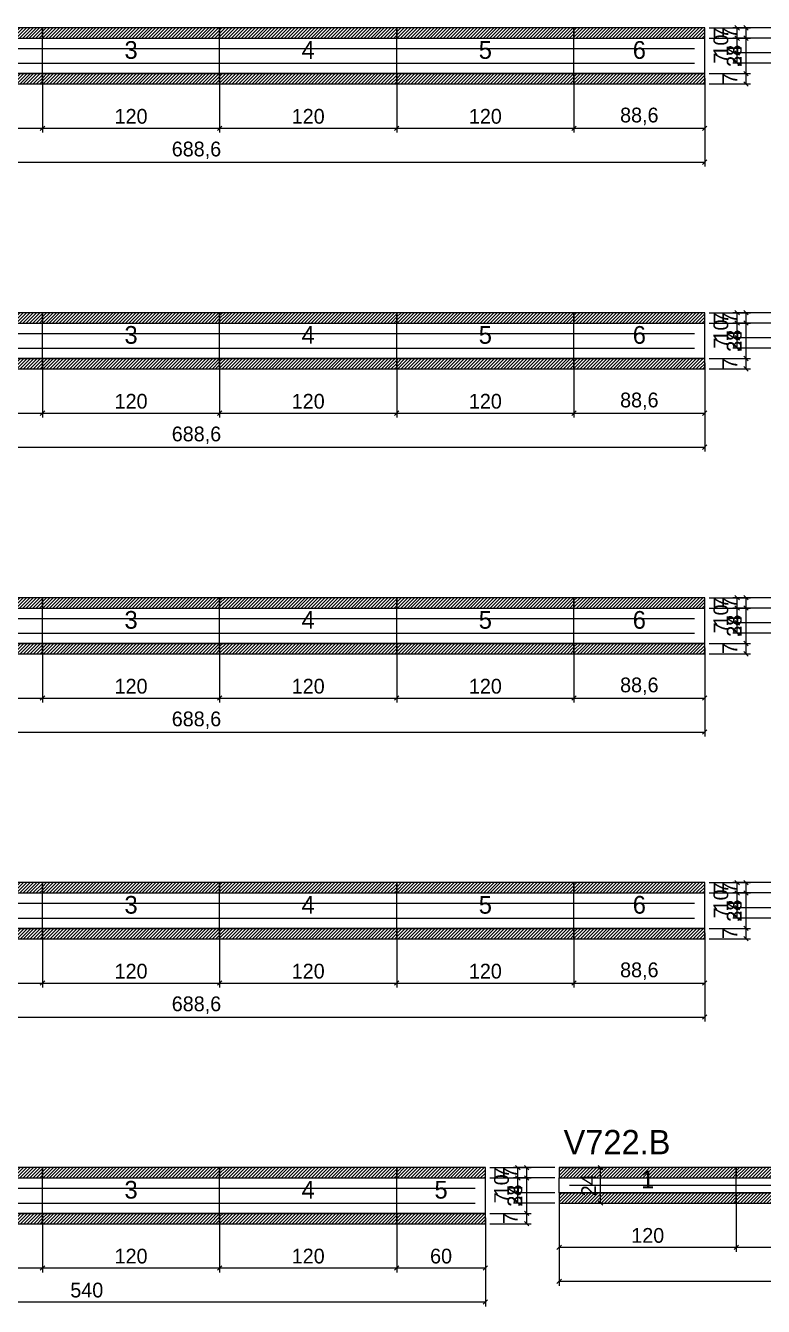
# Model space of a CAD drawing. Extents: x -9000 to 3070, y -6649 to 1250.
# Drawn here: x 426 to 925, y -4719 to -3852 of the extents above; entities that cross this region are included whole.
import ezdxf
from ezdxf.enums import TextEntityAlignment as Align

# ---------------------------------------------------------------- set-up
doc = ezdxf.new("R2010")
doc.units = 0
for name, color, linetype in [('5', 5, 'Continuous'), ('COTA', 241, 'Continuous'), ('NOMENCLATURA', 7, 'Continuous'), ('Painéis', 200, 'Continuous'), ('SARR_2.2x5', 40, 'Continuous'), ('SARR_2.2x7', 40, 'Continuous'), ('SCO-___-LAJ', 224, 'Continuous')]:
    doc.layers.add(name, color=color, linetype=linetype)
doc.dimstyles.new('PAINEL', dxfattribs={"dimtxt": 10, "dimasz": 3, "dimexe": 3, "dimexo": 3, "dimgap": 3, "dimtad": 1, "dimblk": 'OBLIQUE', "dimblk1": 'OBLIQUE', "dimcen": 2.5, "dimclrd": 4, "dimclre": 4, "dimclrt": 240, "dimazin": 3, "dimtfac": 1, "dimtmove": 0, "dimatfit": 3})

# ---------------------------------------------------------------- blocks, each defined once
blk = doc.blocks.new('_OBLIQUE')
at = {"color": 0, "linetype": 'BYBLOCK'}
blk.add_line((-0.5, -0.5), (0.5, 0.5), dxfattribs=at)

msp = doc.modelspace()

# ---------------------------------------------------------------- hatches: boundary and pattern name
at = {"layer": 'COTA'}
h = msp.add_hatch(dxfattribs=at)
h.set_pattern_fill('ANSI31', scale=0.5)
h.paths.add_polyline_path([(317, -3860), (437, -3860), (437, -3853), (317, -3853)])
h = msp.add_hatch(dxfattribs=at)
h.set_pattern_fill('ANSI31', scale=0.5)
h.paths.add_polyline_path([(437, -3860), (557, -3860), (557, -3853), (437, -3853)])
h = msp.add_hatch(dxfattribs=at)
h.set_pattern_fill('ANSI31', scale=0.5)
h.paths.add_polyline_path([(557, -3860), (677, -3860), (677, -3853), (557, -3853)])
h = msp.add_hatch(dxfattribs=at)
h.set_pattern_fill('ANSI31', scale=0.5)
h.paths.add_polyline_path([(677, -3860), (797, -3860), (797, -3853), (677, -3853)])
h = msp.add_hatch(dxfattribs=at)
h.set_pattern_fill('ANSI31', scale=0.5)
h.paths.add_polyline_path([(797, -3860), (885.6, -3860), (885.6, -3853), (797, -3853)])
h = msp.add_hatch(dxfattribs=at)
h.set_pattern_fill('ANSI31', scale=0.5)
h.paths.add_polyline_path([(317, -3891), (437, -3891), (437, -3884), (317, -3884)])
h = msp.add_hatch(dxfattribs=at)
h.set_pattern_fill('ANSI31', scale=0.5)
h.paths.add_polyline_path([(437, -3891), (557, -3891), (557, -3884), (437, -3884)])
h = msp.add_hatch(dxfattribs=at)
h.set_pattern_fill('ANSI31', scale=0.5)
h.paths.add_polyline_path([(557, -3891), (677, -3891), (677, -3884), (557, -3884)])
h = msp.add_hatch(dxfattribs=at)
h.set_pattern_fill('ANSI31', scale=0.5)
h.paths.add_polyline_path([(677, -3891), (797, -3891), (797, -3884), (677, -3884)])
h = msp.add_hatch(dxfattribs=at)
h.set_pattern_fill('ANSI31', scale=0.5)
h.paths.add_polyline_path([(797, -3891), (885.6, -3891), (885.6, -3884), (797, -3884)])
h = msp.add_hatch(dxfattribs=at)
h.set_pattern_fill('ANSI31', scale=0.5)
h.paths.add_polyline_path([(317, -4053), (437, -4053), (437, -4046), (317, -4046)])
h = msp.add_hatch(dxfattribs=at)
h.set_pattern_fill('ANSI31', scale=0.5)
h.paths.add_polyline_path([(437, -4053), (557, -4053), (557, -4046), (437, -4046)])
h = msp.add_hatch(dxfattribs=at)
h.set_pattern_fill('ANSI31', scale=0.5)
h.paths.add_polyline_path([(557, -4053), (677, -4053), (677, -4046), (557, -4046)])
h = msp.add_hatch(dxfattribs=at)
h.set_pattern_fill('ANSI31', scale=0.5)
h.paths.add_polyline_path([(677, -4053), (797, -4053), (797, -4046), (677, -4046)])
h = msp.add_hatch(dxfattribs=at)
h.set_pattern_fill('ANSI31', scale=0.5)
h.paths.add_polyline_path([(797, -4053), (885.6, -4053), (885.6, -4046), (797, -4046)])
h = msp.add_hatch(dxfattribs=at)
h.set_pattern_fill('ANSI31', scale=0.5)
h.paths.add_polyline_path([(317, -4084), (437, -4084), (437, -4077), (317, -4077)])
h = msp.add_hatch(dxfattribs=at)
h.set_pattern_fill('ANSI31', scale=0.5)
h.paths.add_polyline_path([(437, -4084), (557, -4084), (557, -4077), (437, -4077)])
h = msp.add_hatch(dxfattribs=at)
h.set_pattern_fill('ANSI31', scale=0.5)
h.paths.add_polyline_path([(557, -4084), (677, -4084), (677, -4077), (557, -4077)])
h = msp.add_hatch(dxfattribs=at)
h.set_pattern_fill('ANSI31', scale=0.5)
h.paths.add_polyline_path([(677, -4084), (797, -4084), (797, -4077), (677, -4077)])
h = msp.add_hatch(dxfattribs=at)
h.set_pattern_fill('ANSI31', scale=0.5)
h.paths.add_polyline_path([(797, -4084), (885.6, -4084), (885.6, -4077), (797, -4077)])
h = msp.add_hatch(dxfattribs=at)
h.set_pattern_fill('ANSI31', scale=0.5)
h.paths.add_polyline_path([(317, -4246), (437, -4246), (437, -4239), (317, -4239)])
h = msp.add_hatch(dxfattribs=at)
h.set_pattern_fill('ANSI31', scale=0.5)
h.paths.add_polyline_path([(437, -4246), (557, -4246), (557, -4239), (437, -4239)])
h = msp.add_hatch(dxfattribs=at)
h.set_pattern_fill('ANSI31', scale=0.5)
h.paths.add_polyline_path([(557, -4246), (677, -4246), (677, -4239), (557, -4239)])
h = msp.add_hatch(dxfattribs=at)
h.set_pattern_fill('ANSI31', scale=0.5)
h.paths.add_polyline_path([(677, -4246), (797, -4246), (797, -4239), (677, -4239)])
h = msp.add_hatch(dxfattribs=at)
h.set_pattern_fill('ANSI31', scale=0.5)
h.paths.add_polyline_path([(797, -4246), (885.6, -4246), (885.6, -4239), (797, -4239)])
h = msp.add_hatch(dxfattribs=at)
h.set_pattern_fill('ANSI31', scale=0.5)
h.paths.add_polyline_path([(317, -4277), (437, -4277), (437, -4270), (317, -4270)])
h = msp.add_hatch(dxfattribs=at)
h.set_pattern_fill('ANSI31', scale=0.5)
h.paths.add_polyline_path([(437, -4277), (557, -4277), (557, -4270), (437, -4270)])
h = msp.add_hatch(dxfattribs=at)
h.set_pattern_fill('ANSI31', scale=0.5)
h.paths.add_polyline_path([(557, -4277), (677, -4277), (677, -4270), (557, -4270)])
h = msp.add_hatch(dxfattribs=at)
h.set_pattern_fill('ANSI31', scale=0.5)
h.paths.add_polyline_path([(677, -4277), (797, -4277), (797, -4270), (677, -4270)])
h = msp.add_hatch(dxfattribs=at)
h.set_pattern_fill('ANSI31', scale=0.5)
h.paths.add_polyline_path([(797, -4277), (885.6, -4277), (885.6, -4270), (797, -4270)])
h = msp.add_hatch(dxfattribs=at)
h.set_pattern_fill('ANSI31', scale=0.5)
h.paths.add_polyline_path([(317, -4439), (437, -4439), (437, -4432), (317, -4432)])
h = msp.add_hatch(dxfattribs=at)
h.set_pattern_fill('ANSI31', scale=0.5)
h.paths.add_polyline_path([(437, -4439), (557, -4439), (557, -4432), (437, -4432)])
h = msp.add_hatch(dxfattribs=at)
h.set_pattern_fill('ANSI31', scale=0.5)
h.paths.add_polyline_path([(557, -4439), (677, -4439), (677, -4432), (557, -4432)])
h = msp.add_hatch(dxfattribs=at)
h.set_pattern_fill('ANSI31', scale=0.5)
h.paths.add_polyline_path([(677, -4439), (797, -4439), (797, -4432), (677, -4432)])
h = msp.add_hatch(dxfattribs=at)
h.set_pattern_fill('ANSI31', scale=0.5)
h.paths.add_polyline_path([(797, -4439), (885.6, -4439), (885.6, -4432), (797, -4432)])
h = msp.add_hatch(dxfattribs=at)
h.set_pattern_fill('ANSI31', scale=0.5)
h.paths.add_polyline_path([(317, -4470), (437, -4470), (437, -4463), (317, -4463)])
h = msp.add_hatch(dxfattribs=at)
h.set_pattern_fill('ANSI31', scale=0.5)
h.paths.add_polyline_path([(437, -4470), (557, -4470), (557, -4463), (437, -4463)])
h = msp.add_hatch(dxfattribs=at)
h.set_pattern_fill('ANSI31', scale=0.5)
h.paths.add_polyline_path([(557, -4470), (677, -4470), (677, -4463), (557, -4463)])
h = msp.add_hatch(dxfattribs=at)
h.set_pattern_fill('ANSI31', scale=0.5)
h.paths.add_polyline_path([(677, -4470), (797, -4470), (797, -4463), (677, -4463)])
h = msp.add_hatch(dxfattribs=at)
h.set_pattern_fill('ANSI31', scale=0.5)
h.paths.add_polyline_path([(797, -4470), (885.6, -4470), (885.6, -4463), (797, -4463)])
h = msp.add_hatch(dxfattribs=at)
h.set_pattern_fill('ANSI31', scale=0.5)
h.paths.add_polyline_path([(317, -4632), (437, -4632), (437, -4625), (317, -4625)])
h = msp.add_hatch(dxfattribs=at)
h.set_pattern_fill('ANSI31', scale=0.5)
h.paths.add_polyline_path([(437, -4632), (557, -4632), (557, -4625), (437, -4625)])
h = msp.add_hatch(dxfattribs=at)
h.set_pattern_fill('ANSI31', scale=0.5)
h.paths.add_polyline_path([(557, -4632), (677, -4632), (677, -4625), (557, -4625)])
h = msp.add_hatch(dxfattribs=at)
h.set_pattern_fill('ANSI31', scale=0.5)
h.paths.add_polyline_path([(677, -4632), (737, -4632), (737, -4625), (677, -4625)])
h = msp.add_hatch(dxfattribs=at)
h.set_pattern_fill('ANSI31', scale=0.5)
h.paths.add_polyline_path([(787, -4632), (907, -4632), (907, -4625), (787, -4625)])
h = msp.add_hatch(dxfattribs=at)
h.set_pattern_fill('ANSI31', scale=0.5)
h.paths.add_polyline_path([(907, -4632), (1027, -4632), (1027, -4625), (907, -4625)])
h = msp.add_hatch(dxfattribs=at)
h.set_pattern_fill('ANSI31', scale=0.5)
h.paths.add_polyline_path([(787, -4649), (907, -4649), (907, -4642), (787, -4642)])
h = msp.add_hatch(dxfattribs=at)
h.set_pattern_fill('ANSI31', scale=0.5)
h.paths.add_polyline_path([(907, -4649), (1027, -4649), (1027, -4642), (907, -4642)])
h = msp.add_hatch(dxfattribs=at)
h.set_pattern_fill('ANSI31', scale=0.5)
h.paths.add_polyline_path([(317, -4663), (437, -4663), (437, -4656), (317, -4656)])
h = msp.add_hatch(dxfattribs=at)
h.set_pattern_fill('ANSI31', scale=0.5)
h.paths.add_polyline_path([(437, -4663), (557, -4663), (557, -4656), (437, -4656)])
h = msp.add_hatch(dxfattribs=at)
h.set_pattern_fill('ANSI31', scale=0.5)
h.paths.add_polyline_path([(557, -4663), (677, -4663), (677, -4656), (557, -4656)])
h = msp.add_hatch(dxfattribs=at)
h.set_pattern_fill('ANSI31', scale=0.5)
h.paths.add_polyline_path([(677, -4663), (737, -4663), (737, -4656), (677, -4656)])

# ---------------------------------------------------------------- linework, layer by layer
at = {"layer": 'Painéis'}
for p, q in [((317, -3860), (437, -3860)), ((437, -3884), (437, -3860)), ((437, -3884), (437, -3860)), ((437, -3860), (557, -3860)), ((437, -3884), (437, -3860)), ((557, -3884), (557, -3860)), ((557, -3884), (557, -3860)), ((557, -3860), (677, -3860)), ((557, -3884), (557, -3860)), ((677, -3884), (677, -3860)), ((677, -3884), (677, -3860)), ((677, -3860), (797, -3860)), ((677, -3884), (677, -3860)), ((797, -3884), (797, -3860)), ((797, -3884), (797, -3860)), ((797, -3860), (885.6, -3860)), ((797, -3884), (797, -3860)), ((885.6, -3884), (885.6, -3860)), ((317, -3884), (437, -3884)), ((437, -3884), (557, -3884)), ((557, -3884), (677, -3884)), ((677, -3884), (797, -3884)), ((797, -3884), (885.6, -3884)), ((317, -4053), (437, -4053)), ((437, -4077), (437, -4053)), ((437, -4077), (437, -4053)), ((437, -4053), (557, -4053)), ((437, -4077), (437, -4053)), ((557, -4077), (557, -4053)), ((557, -4077), (557, -4053)), ((557, -4053), (677, -4053)), ((557, -4077), (557, -4053)), ((677, -4077), (677, -4053)), ((677, -4077), (677, -4053)), ((677, -4053), (797, -4053)), ((677, -4077), (677, -4053)), ((797, -4077), (797, -4053)), ((797, -4077), (797, -4053)), ((797, -4053), (885.6, -4053)), ((797, -4077), (797, -4053)), ((885.6, -4077), (885.6, -4053)), ((317, -4077), (437, -4077)), ((437, -4077), (557, -4077)), ((557, -4077), (677, -4077)), ((677, -4077), (797, -4077)), ((797, -4077), (885.6, -4077)), ((317, -4246), (437, -4246)), ((437, -4270), (437, -4246)), ((437, -4270), (437, -4246)), ((437, -4246), (557, -4246)), ((437, -4270), (437, -4246)), ((557, -4270), (557, -4246)), ((557, -4270), (557, -4246)), ((557, -4246), (677, -4246)), ((557, -4270), (557, -4246)), ((677, -4270), (677, -4246)), ((677, -4270), (677, -4246)), ((677, -4246), (797, -4246)), ((677, -4270), (677, -4246)), ((797, -4270), (797, -4246)), ((797, -4270), (797, -4246)), ((797, -4246), (885.6, -4246)), ((797, -4270), (797, -4246)), ((885.6, -4270), (885.6, -4246)), ((317, -4270), (437, -4270)), ((437, -4270), (557, -4270)), ((557, -4270), (677, -4270)), ((677, -4270), (797, -4270)), ((797, -4270), (885.6, -4270)), ((317, -4439), (437, -4439)), ((437, -4463), (437, -4439)), ((437, -4463), (437, -4439)), ((437, -4439), (557, -4439)), ((437, -4463), (437, -4439)), ((557, -4463), (557, -4439)), ((557, -4463), (557, -4439)), ((557, -4439), (677, -4439)), ((557, -4463), (557, -4439)), ((677, -4463), (677, -4439)), ((677, -4463), (677, -4439)), ((677, -4439), (797, -4439)), ((677, -4463), (677, -4439)), ((797, -4463), (797, -4439)), ((797, -4463), (797, -4439)), ((797, -4439), (885.6, -4439)), ((797, -4463), (797, -4439)), ((885.6, -4463), (885.6, -4439)), ((317, -4463), (437, -4463)), ((437, -4463), (557, -4463)), ((557, -4463), (677, -4463)), ((677, -4463), (797, -4463)), ((797, -4463), (885.6, -4463)), ((317, -4632), (437, -4632)), ((437, -4656), (437, -4632)), ((437, -4656), (437, -4632)), ((437, -4632), (557, -4632)), ((437, -4656), (437, -4632)), ((557, -4656), (557, -4632)), ((557, -4656), (557, -4632)), ((557, -4632), (677, -4632)), ((557, -4656), (557, -4632)), ((677, -4656), (677, -4632)), ((677, -4656), (677, -4632)), ((677, -4632), (737, -4632)), ((677, -4656), (677, -4632)), ((737, -4656), (737, -4632)), ((787, -4632), (907, -4632)), ((787, -4642), (787, -4632)), ((907, -4642), (907, -4632)), ((907, -4642), (907, -4632)), ((907, -4632), (1027, -4632)), ((907, -4642), (907, -4632)), ((787, -4642), (907, -4642)), ((907, -4642), (1027, -4642)), ((317, -4656), (437, -4656)), ((437, -4656), (557, -4656)), ((557, -4656), (677, -4656)), ((677, -4656), (737, -4656))]:
    msp.add_line(p, q, dxfattribs=at)
at = {"layer": 'SARR_2.2x5'}
for points in [[(794, -4637), (907, -4637)], [(794, -4637), (907, -4637)], [(907, -4637), (1027, -4637)], [(907, -4637), (1027, -4637)]]:
    msp.add_lwpolyline(points, dxfattribs=at)
at = {"layer": 'SARR_2.2x7'}
for points in [[(317, -3867), (437, -3867)], [(317, -3867), (437, -3867)], [(437, -3867), (557, -3867)], [(437, -3867), (557, -3867)], [(557, -3867), (677, -3867)], [(557, -3867), (677, -3867)], [(677, -3867), (797, -3867)], [(677, -3867), (797, -3867)], [(797, -3867), (878.6, -3867)], [(797, -3867), (878.6, -3867)], [(317, -3877), (437, -3877)], [(317, -3877), (437, -3877)], [(437, -3877), (557, -3877)], [(437, -3877), (557, -3877)], [(557, -3877), (677, -3877)], [(557, -3877), (677, -3877)], [(677, -3877), (797, -3877)], [(677, -3877), (797, -3877)], [(797, -3877), (878.6, -3877)], [(797, -3877), (878.6, -3877)], [(317, -4060), (437, -4060)], [(317, -4060), (437, -4060)], [(437, -4060), (557, -4060)], [(437, -4060), (557, -4060)], [(557, -4060), (677, -4060)], [(557, -4060), (677, -4060)], [(677, -4060), (797, -4060)], [(677, -4060), (797, -4060)], [(797, -4060), (878.6, -4060)], [(797, -4060), (878.6, -4060)], [(317, -4070), (437, -4070)], [(317, -4070), (437, -4070)], [(437, -4070), (557, -4070)], [(437, -4070), (557, -4070)], [(557, -4070), (677, -4070)], [(557, -4070), (677, -4070)], [(677, -4070), (797, -4070)], [(677, -4070), (797, -4070)], [(797, -4070), (878.6, -4070)], [(797, -4070), (878.6, -4070)], [(317, -4253), (437, -4253)], [(317, -4253), (437, -4253)], [(437, -4253), (557, -4253)], [(437, -4253), (557, -4253)], [(557, -4253), (677, -4253)], [(557, -4253), (677, -4253)], [(677, -4253), (797, -4253)], [(677, -4253), (797, -4253)], [(797, -4253), (878.6, -4253)], [(797, -4253), (878.6, -4253)], [(317, -4263), (437, -4263)], [(317, -4263), (437, -4263)], [(437, -4263), (557, -4263)], [(437, -4263), (557, -4263)], [(557, -4263), (677, -4263)], [(557, -4263), (677, -4263)], [(677, -4263), (797, -4263)], [(677, -4263), (797, -4263)], [(797, -4263), (878.6, -4263)], [(797, -4263), (878.6, -4263)], [(317, -4446), (437, -4446)], [(317, -4446), (437, -4446)], [(437, -4446), (557, -4446)], [(437, -4446), (557, -4446)], [(557, -4446), (677, -4446)], [(557, -4446), (677, -4446)], [(677, -4446), (797, -4446)], [(677, -4446), (797, -4446)], [(797, -4446), (878.6, -4446)], [(797, -4446), (878.6, -4446)], [(317, -4456), (437, -4456)], [(317, -4456), (437, -4456)], [(437, -4456), (557, -4456)], [(437, -4456), (557, -4456)], [(557, -4456), (677, -4456)], [(557, -4456), (677, -4456)], [(677, -4456), (797, -4456)], [(677, -4456), (797, -4456)], [(797, -4456), (878.6, -4456)], [(797, -4456), (878.6, -4456)], [(317, -4639), (437, -4639)], [(317, -4639), (437, -4639)], [(437, -4639), (557, -4639)], [(437, -4639), (557, -4639)], [(557, -4639), (677, -4639)], [(557, -4639), (677, -4639)], [(677, -4639), (730, -4639)], [(677, -4639), (730, -4639)], [(317, -4649), (437, -4649)], [(317, -4649), (437, -4649)], [(437, -4649), (557, -4649)], [(437, -4649), (557, -4649)], [(557, -4649), (677, -4649)], [(557, -4649), (677, -4649)], [(677, -4649), (730, -4649)], [(677, -4649), (730, -4649)]]:
    msp.add_lwpolyline(points, dxfattribs=at)
at = {"layer": 'SCO-___-LAJ'}
for points in [[(317, -3860), (437, -3860), (437, -3853), (317, -3853)], [(437, -3860), (557, -3860), (557, -3853), (437, -3853)], [(557, -3860), (677, -3860), (677, -3853), (557, -3853)], [(677, -3860), (797, -3860), (797, -3853), (677, -3853)], [(797, -3860), (885.6, -3860), (885.6, -3853), (797, -3853)], [(317, -3891), (437, -3891), (437, -3884), (317, -3884)], [(437, -3891), (557, -3891), (557, -3884), (437, -3884)], [(557, -3891), (677, -3891), (677, -3884), (557, -3884)], [(677, -3891), (797, -3891), (797, -3884), (677, -3884)], [(797, -3891), (885.6, -3891), (885.6, -3884), (797, -3884)], [(317, -4053), (437, -4053), (437, -4046), (317, -4046)], [(437, -4053), (557, -4053), (557, -4046), (437, -4046)], [(557, -4053), (677, -4053), (677, -4046), (557, -4046)], [(677, -4053), (797, -4053), (797, -4046), (677, -4046)], [(797, -4053), (885.6, -4053), (885.6, -4046), (797, -4046)], [(317, -4084), (437, -4084), (437, -4077), (317, -4077)], [(437, -4084), (557, -4084), (557, -4077), (437, -4077)], [(557, -4084), (677, -4084), (677, -4077), (557, -4077)], [(677, -4084), (797, -4084), (797, -4077), (677, -4077)], [(797, -4084), (885.6, -4084), (885.6, -4077), (797, -4077)], [(317, -4246), (437, -4246), (437, -4239), (317, -4239)], [(437, -4246), (557, -4246), (557, -4239), (437, -4239)], [(557, -4246), (677, -4246), (677, -4239), (557, -4239)], [(677, -4246), (797, -4246), (797, -4239), (677, -4239)], [(797, -4246), (885.6, -4246), (885.6, -4239), (797, -4239)], [(317, -4277), (437, -4277), (437, -4270), (317, -4270)], [(437, -4277), (557, -4277), (557, -4270), (437, -4270)], [(557, -4277), (677, -4277), (677, -4270), (557, -4270)], [(677, -4277), (797, -4277), (797, -4270), (677, -4270)], [(797, -4277), (885.6, -4277), (885.6, -4270), (797, -4270)], [(317, -4439), (437, -4439), (437, -4432), (317, -4432)], [(437, -4439), (557, -4439), (557, -4432), (437, -4432)], [(557, -4439), (677, -4439), (677, -4432), (557, -4432)], [(677, -4439), (797, -4439), (797, -4432), (677, -4432)], [(797, -4439), (885.6, -4439), (885.6, -4432), (797, -4432)], [(317, -4470), (437, -4470), (437, -4463), (317, -4463)], [(437, -4470), (557, -4470), (557, -4463), (437, -4463)], [(557, -4470), (677, -4470), (677, -4463), (557, -4463)], [(677, -4470), (797, -4470), (797, -4463), (677, -4463)], [(797, -4470), (885.6, -4470), (885.6, -4463), (797, -4463)], [(317, -4632), (437, -4632), (437, -4625), (317, -4625)], [(437, -4632), (557, -4632), (557, -4625), (437, -4625)], [(557, -4632), (677, -4632), (677, -4625), (557, -4625)], [(677, -4632), (737, -4632), (737, -4625), (677, -4625)], [(787, -4632), (907, -4632), (907, -4625), (787, -4625)], [(907, -4632), (1027, -4632), (1027, -4625), (907, -4625)], [(787, -4649), (907, -4649), (907, -4642), (787, -4642)], [(907, -4649), (1027, -4649), (1027, -4642), (907, -4642)], [(317, -4663), (437, -4663), (437, -4656), (317, -4656)], [(437, -4663), (557, -4663), (557, -4656), (437, -4656)], [(557, -4663), (677, -4663), (677, -4656), (557, -4656)], [(677, -4663), (737, -4663), (737, -4656), (677, -4656)]]:
    msp.add_lwpolyline(points, close=True, dxfattribs=at)

# ---------------------------------------------------------------- texts
at = {"layer": '5'}
for s, p in [('3', (497, -3868)), ('4', (617, -3868)), ('5', (737, -3868)), ('6', (841.3, -3868)), ('3', (497, -4061)), ('4', (617, -4061)), ('5', (737, -4061)), ('6', (841.3, -4061)), ('3', (497, -4254)), ('4', (617, -4254)), ('5', (737, -4254)), ('6', (841.3, -4254)), ('3', (497, -4447)), ('4', (617, -4447)), ('5', (737, -4447)), ('6', (841.3, -4447)), ('1', (847, -4633)), ('3', (497, -4640)), ('4', (617, -4640)), ('5', (707, -4640))]:
    msp.add_text(s, height=12, dxfattribs=at).set_placement(p, align=Align.MIDDLE_CENTER)
at = {"layer": 'NOMENCLATURA'}
msp.add_text('V722.B', height=16.5, dxfattribs=at).set_placement((790, -4616))

# ---------------------------------------------------------------- dimensions: what is measured, and where the dimension line sits
at = {"layer": 'COTA'}
for base, p1, p2 in [((913.6, -3891), (885.6, -3891), (885.6, -3853)), ((913.6, -3860), (885.6, -3860), (885.6, -3853)), ((907.6, -3860), (935.6, -3860), (935.6, -3853)), ((913.6, -3884), (885.6, -3884), (885.6, -3860)), ((907.6, -3870), (935.6, -3870), (935.6, -3860)), ((907.6, -3877), (935.6, -3877), (935.6, -3870)), ((913.6, -3891), (885.6, -3891), (885.6, -3884)), ((913.6, -4084), (885.6, -4084), (885.6, -4046)), ((913.6, -4053), (885.6, -4053), (885.6, -4046)), ((907.6, -4053), (935.6, -4053), (935.6, -4046)), ((907.6, -4063), (935.6, -4063), (935.6, -4053)), ((913.6, -4077), (885.6, -4077), (885.6, -4053)), ((907.6, -4070), (935.6, -4070), (935.6, -4063)), ((913.6, -4084), (885.6, -4084), (885.6, -4077)), ((913.6, -4277), (885.6, -4277), (885.6, -4239)), ((913.6, -4246), (885.6, -4246), (885.6, -4239)), ((907.6, -4246), (935.6, -4246), (935.6, -4239)), ((913.6, -4270), (885.6, -4270), (885.6, -4246)), ((907.6, -4256), (935.6, -4256), (935.6, -4246)), ((907.6, -4263), (935.6, -4263), (935.6, -4256)), ((913.6, -4277), (885.6, -4277), (885.6, -4270)), ((913.6, -4470), (885.6, -4470), (885.6, -4432)), ((913.6, -4439), (885.6, -4439), (885.6, -4432)), ((907.6, -4439), (935.6, -4439), (935.6, -4432)), ((913.6, -4463), (885.6, -4463), (885.6, -4439)), ((907.6, -4449), (935.6, -4449), (935.6, -4439)), ((907.6, -4456), (935.6, -4456), (935.6, -4449)), ((913.6, -4470), (885.6, -4470), (885.6, -4463)), ((765, -4663), (737, -4663), (737, -4625)), ((765, -4632), (737, -4632), (737, -4625)), ((759, -4632), (787, -4632), (787, -4625)), ((815, -4649), (787, -4649), (787, -4625)), ((765, -4656), (737, -4656), (737, -4632)), ((759, -4642), (787, -4642), (787, -4632)), ((759, -4649), (787, -4649), (787, -4642)), ((765, -4663), (737, -4663), (737, -4656))]:
    msp.add_linear_dim(base=base, p1=p1, p2=p2, angle=90, dimstyle='PAINEL', dxfattribs=at).render()
for base, p1, p2 in [((197, -3944), (197, -3884), (885.6, -3884)), ((317, -3921), (317, -3884), (437, -3884)), ((437, -3921), (437, -3884), (557, -3884)), ((557, -3921), (557, -3884), (677, -3884)), ((677, -3921), (677, -3884), (797, -3884)), ((797, -3921), (797, -3884), (885.6, -3884)), ((197, -4137), (197, -4077), (885.6, -4077)), ((317, -4114), (317, -4077), (437, -4077)), ((437, -4114), (437, -4077), (557, -4077)), ((557, -4114), (557, -4077), (677, -4077)), ((677, -4114), (677, -4077), (797, -4077)), ((797, -4114), (797, -4077), (885.6, -4077)), ((197, -4330), (197, -4270), (885.6, -4270)), ((317, -4307), (317, -4270), (437, -4270)), ((437, -4307), (437, -4270), (557, -4270)), ((557, -4307), (557, -4270), (677, -4270)), ((677, -4307), (677, -4270), (797, -4270)), ((797, -4307), (797, -4270), (885.6, -4270)), ((197, -4523), (197, -4463), (885.6, -4463)), ((317, -4500), (317, -4463), (437, -4463)), ((437, -4500), (437, -4463), (557, -4463)), ((557, -4500), (557, -4463), (677, -4463)), ((677, -4500), (677, -4463), (797, -4463)), ((797, -4500), (797, -4463), (885.6, -4463)), ((787, -4679), (787, -4642), (907, -4642)), ((787, -4702), (787, -4642), (1327, -4642)), ((907, -4679), (907, -4642), (1027, -4642)), ((197, -4716), (197, -4656), (737, -4656)), ((317, -4693), (317, -4656), (437, -4656)), ((437, -4693), (437, -4656), (557, -4656)), ((557, -4693), (557, -4656), (677, -4656)), ((677, -4693), (677, -4656), (737, -4656))]:
    msp.add_linear_dim(base=base, p1=p1, p2=p2, dimstyle='PAINEL', dxfattribs=at).render()

doc.saveas('drawing.dxf')
